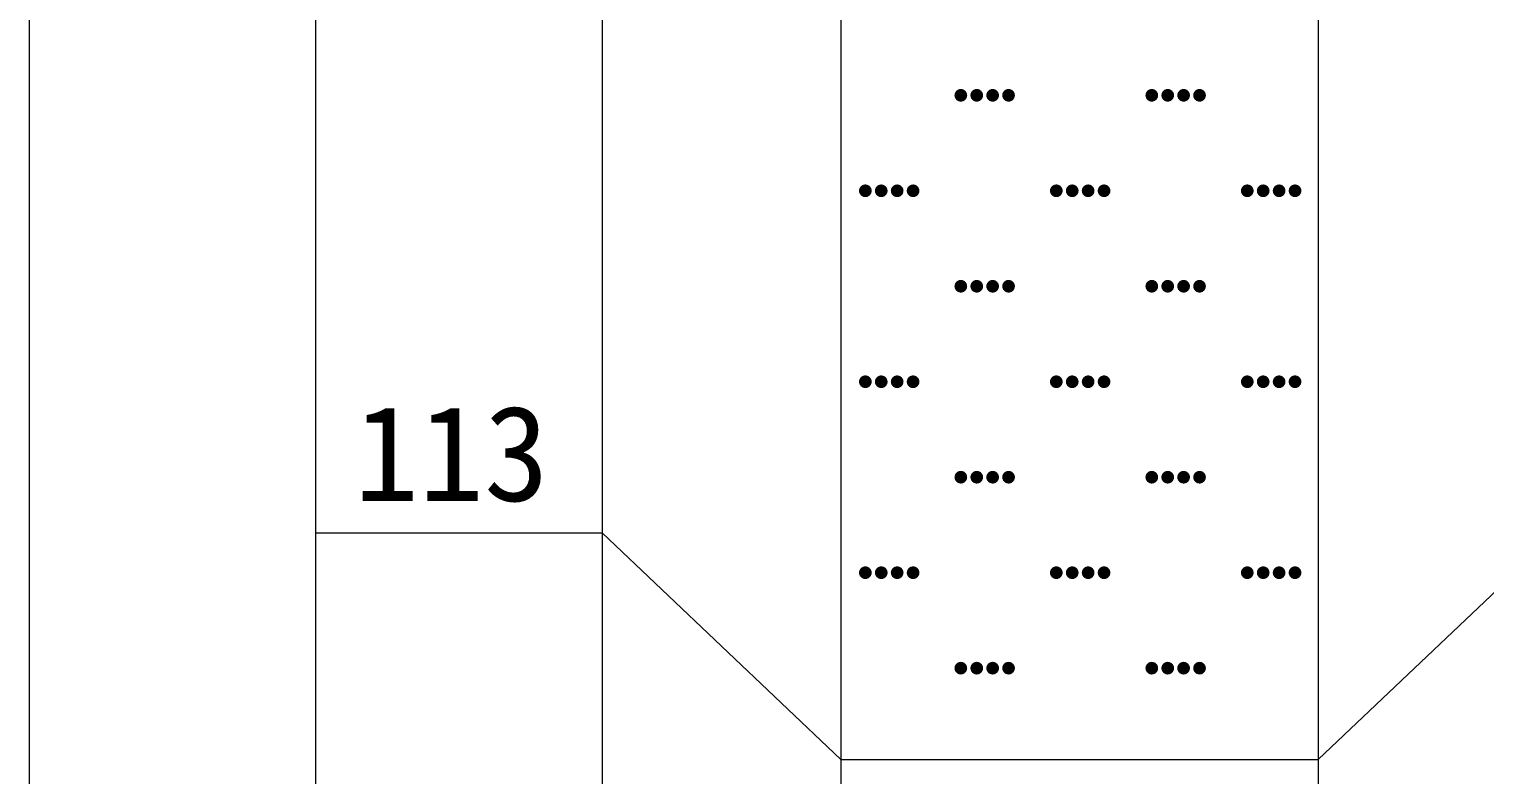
# Model space of a CAD drawing. Header units: inches. Extents: x -27 to 109, y -598 to 26.
# Drawn here: x 14.68 to 20.78, y -438.48 to -435.35 of the extents above; entities that cross this region are included whole.
import ezdxf

# ---------------------------------------------------------------- set-up
doc = ezdxf.new("R2010")
doc.units = ezdxf.units.IN
doc.header["$MEASUREMENT"] = 0
doc.layers.get('0').update_dxf_attribs({"lineweight": 0})
doc.styles.add('宋体', font='')
doc.styles.get('宋体').set_extended_font_data('宋体')

# ---------------------------------------------------------------- blocks, each defined once
blk = doc.blocks.new('lr_block_95')
at = {"true_color": 0x000000}
for points in [[(18.6105, -435.6376), (18.6114, -435.6307), (18.6105, -435.6238), (18.6078, -435.6173), (18.6035, -435.6119), (18.5981, -435.6076), (18.5917, -435.605), (18.5847, -435.604), (18.5778, -435.605), (18.5714, -435.6076), (18.5659, -435.6119), (18.5617, -435.6173), (18.559, -435.6238), (18.5581, -435.6307), (18.559, -435.6376), (18.5617, -435.644), (18.5659, -435.6495), (18.5714, -435.6538), (18.5778, -435.6564), (18.5847, -435.6574), (18.5917, -435.6564), (18.5981, -435.6538), (18.6035, -435.6495), (18.6078, -435.644)], [(18.6771, -435.6376), (18.6781, -435.6307), (18.6771, -435.6238), (18.6745, -435.6173), (18.6702, -435.6119), (18.6647, -435.6076), (18.6583, -435.605), (18.6514, -435.604), (18.6445, -435.605), (18.6381, -435.6076), (18.6326, -435.6119), (18.6283, -435.6173), (18.6257, -435.6238), (18.6247, -435.6307), (18.6257, -435.6376), (18.6283, -435.644), (18.6326, -435.6495), (18.6381, -435.6538), (18.6445, -435.6564), (18.6514, -435.6574), (18.6583, -435.6564), (18.6647, -435.6538), (18.6702, -435.6495), (18.6745, -435.644)], [(18.7438, -435.6376), (18.7447, -435.6307), (18.7438, -435.6238), (18.7411, -435.6173), (18.7369, -435.6119), (18.7314, -435.6076), (18.725, -435.605), (18.7181, -435.604), (18.7111, -435.605), (18.7047, -435.6076), (18.6993, -435.6119), (18.695, -435.6173), (18.6923, -435.6238), (18.6914, -435.6307), (18.6923, -435.6376), (18.695, -435.644), (18.6993, -435.6495), (18.7047, -435.6538), (18.7111, -435.6564), (18.7181, -435.6574), (18.725, -435.6564), (18.7314, -435.6538), (18.7369, -435.6495), (18.7411, -435.644)], [(18.8105, -435.6376), (18.8114, -435.6307), (18.8105, -435.6238), (18.8078, -435.6173), (18.8035, -435.6119), (18.7981, -435.6076), (18.7917, -435.605), (18.7847, -435.604), (18.7778, -435.605), (18.7714, -435.6076), (18.7659, -435.6119), (18.7617, -435.6173), (18.759, -435.6238), (18.7581, -435.6307), (18.759, -435.6376), (18.7617, -435.644), (18.7659, -435.6495), (18.7714, -435.6538), (18.7778, -435.6564), (18.7847, -435.6574), (18.7917, -435.6564), (18.7981, -435.6538), (18.8035, -435.6495), (18.8078, -435.644)], [(19.4105, -435.6376), (19.4114, -435.6307), (19.4105, -435.6238), (19.4078, -435.6173), (19.4035, -435.6119), (19.3981, -435.6076), (19.3917, -435.605), (19.3847, -435.604), (19.3778, -435.605), (19.3714, -435.6076), (19.3659, -435.6119), (19.3617, -435.6173), (19.359, -435.6238), (19.3581, -435.6307), (19.359, -435.6376), (19.3617, -435.644), (19.3659, -435.6495), (19.3714, -435.6538), (19.3778, -435.6564), (19.3847, -435.6574), (19.3917, -435.6564), (19.3981, -435.6538), (19.4035, -435.6495), (19.4078, -435.644)], [(19.4771, -435.6376), (19.4781, -435.6307), (19.4771, -435.6238), (19.4745, -435.6173), (19.4702, -435.6119), (19.4647, -435.6076), (19.4583, -435.605), (19.4514, -435.604), (19.4445, -435.605), (19.4381, -435.6076), (19.4326, -435.6119), (19.4283, -435.6173), (19.4257, -435.6238), (19.4247, -435.6307), (19.4257, -435.6376), (19.4283, -435.644), (19.4326, -435.6495), (19.4381, -435.6538), (19.4445, -435.6564), (19.4514, -435.6574), (19.4583, -435.6564), (19.4647, -435.6538), (19.4702, -435.6495), (19.4745, -435.644)], [(19.5438, -435.6376), (19.5447, -435.6307), (19.5438, -435.6238), (19.5411, -435.6173), (19.5369, -435.6119), (19.5314, -435.6076), (19.525, -435.605), (19.5181, -435.604), (19.5111, -435.605), (19.5047, -435.6076), (19.4993, -435.6119), (19.495, -435.6173), (19.4923, -435.6238), (19.4914, -435.6307), (19.4923, -435.6376), (19.495, -435.644), (19.4993, -435.6495), (19.5047, -435.6538), (19.5111, -435.6564), (19.5181, -435.6574), (19.525, -435.6564), (19.5314, -435.6538), (19.5369, -435.6495), (19.5411, -435.644)], [(19.6105, -435.6376), (19.6114, -435.6307), (19.6105, -435.6238), (19.6078, -435.6173), (19.6035, -435.6119), (19.5981, -435.6076), (19.5917, -435.605), (19.5847, -435.604), (19.5778, -435.605), (19.5714, -435.6076), (19.5659, -435.6119), (19.5617, -435.6173), (19.559, -435.6238), (19.5581, -435.6307), (19.559, -435.6376), (19.5617, -435.644), (19.5659, -435.6495), (19.5714, -435.6538), (19.5778, -435.6564), (19.5847, -435.6574), (19.5917, -435.6564), (19.5981, -435.6538), (19.6035, -435.6495), (19.6078, -435.644)], [(18.2105, -436.0376), (18.2114, -436.0307), (18.2105, -436.0238), (18.2078, -436.0174), (18.2035, -436.0119), (18.1981, -436.0076), (18.1917, -436.005), (18.1847, -436.004), (18.1778, -436.005), (18.1714, -436.0076), (18.1659, -436.0119), (18.1617, -436.0174), (18.159, -436.0238), (18.1581, -436.0307), (18.159, -436.0376), (18.1617, -436.044), (18.1659, -436.0495), (18.1714, -436.0538), (18.1778, -436.0564), (18.1847, -436.0573), (18.1917, -436.0564), (18.1981, -436.0538), (18.2035, -436.0495), (18.2078, -436.044)], [(18.2771, -436.0376), (18.2781, -436.0307), (18.2771, -436.0238), (18.2745, -436.0174), (18.2702, -436.0119), (18.2647, -436.0076), (18.2583, -436.005), (18.2514, -436.004), (18.2445, -436.005), (18.2381, -436.0076), (18.2326, -436.0119), (18.2283, -436.0174), (18.2257, -436.0238), (18.2247, -436.0307), (18.2257, -436.0376), (18.2283, -436.044), (18.2326, -436.0495), (18.2381, -436.0538), (18.2445, -436.0564), (18.2514, -436.0573), (18.2583, -436.0564), (18.2647, -436.0538), (18.2702, -436.0495), (18.2745, -436.044)], [(18.3438, -436.0376), (18.3447, -436.0307), (18.3438, -436.0238), (18.3411, -436.0174), (18.3369, -436.0119), (18.3314, -436.0076), (18.325, -436.005), (18.3181, -436.004), (18.3111, -436.005), (18.3047, -436.0076), (18.2993, -436.0119), (18.295, -436.0174), (18.2923, -436.0238), (18.2914, -436.0307), (18.2923, -436.0376), (18.295, -436.044), (18.2993, -436.0495), (18.3047, -436.0538), (18.3111, -436.0564), (18.3181, -436.0573), (18.325, -436.0564), (18.3314, -436.0538), (18.3369, -436.0495), (18.3411, -436.044)], [(18.4105, -436.0376), (18.4114, -436.0307), (18.4105, -436.0238), (18.4078, -436.0174), (18.4035, -436.0119), (18.3981, -436.0076), (18.3917, -436.005), (18.3847, -436.004), (18.3778, -436.005), (18.3714, -436.0076), (18.3659, -436.0119), (18.3617, -436.0174), (18.359, -436.0238), (18.3581, -436.0307), (18.359, -436.0376), (18.3617, -436.044), (18.3659, -436.0495), (18.3714, -436.0538), (18.3778, -436.0564), (18.3847, -436.0573), (18.3917, -436.0564), (18.3981, -436.0538), (18.4035, -436.0495), (18.4078, -436.044)], [(19.0105, -436.0376), (19.0114, -436.0307), (19.0105, -436.0238), (19.0078, -436.0174), (19.0035, -436.0119), (18.9981, -436.0076), (18.9917, -436.005), (18.9847, -436.004), (18.9778, -436.005), (18.9714, -436.0076), (18.9659, -436.0119), (18.9617, -436.0174), (18.959, -436.0238), (18.9581, -436.0307), (18.959, -436.0376), (18.9617, -436.044), (18.9659, -436.0495), (18.9714, -436.0538), (18.9778, -436.0564), (18.9847, -436.0573), (18.9917, -436.0564), (18.9981, -436.0538), (19.0035, -436.0495), (19.0078, -436.044)], [(19.0771, -436.0376), (19.0781, -436.0307), (19.0771, -436.0238), (19.0745, -436.0174), (19.0702, -436.0119), (19.0647, -436.0076), (19.0583, -436.005), (19.0514, -436.004), (19.0445, -436.005), (19.0381, -436.0076), (19.0326, -436.0119), (19.0283, -436.0174), (19.0257, -436.0238), (19.0247, -436.0307), (19.0257, -436.0376), (19.0283, -436.044), (19.0326, -436.0495), (19.0381, -436.0538), (19.0445, -436.0564), (19.0514, -436.0573), (19.0583, -436.0564), (19.0647, -436.0538), (19.0702, -436.0495), (19.0745, -436.044)], [(19.1438, -436.0376), (19.1447, -436.0307), (19.1438, -436.0238), (19.1411, -436.0174), (19.1369, -436.0119), (19.1314, -436.0076), (19.125, -436.005), (19.1181, -436.004), (19.1111, -436.005), (19.1047, -436.0076), (19.0993, -436.0119), (19.095, -436.0174), (19.0923, -436.0238), (19.0914, -436.0307), (19.0923, -436.0376), (19.095, -436.044), (19.0993, -436.0495), (19.1047, -436.0538), (19.1111, -436.0564), (19.1181, -436.0573), (19.125, -436.0564), (19.1314, -436.0538), (19.1369, -436.0495), (19.1411, -436.044)], [(19.2105, -436.0376), (19.2114, -436.0307), (19.2105, -436.0238), (19.2078, -436.0174), (19.2035, -436.0119), (19.1981, -436.0076), (19.1917, -436.005), (19.1847, -436.004), (19.1778, -436.005), (19.1714, -436.0076), (19.1659, -436.0119), (19.1617, -436.0174), (19.159, -436.0238), (19.1581, -436.0307), (19.159, -436.0376), (19.1617, -436.044), (19.1659, -436.0495), (19.1714, -436.0538), (19.1778, -436.0564), (19.1847, -436.0573), (19.1917, -436.0564), (19.1981, -436.0538), (19.2035, -436.0495), (19.2078, -436.044)], [(19.8105, -436.0376), (19.8114, -436.0307), (19.8105, -436.0238), (19.8078, -436.0174), (19.8035, -436.0119), (19.7981, -436.0076), (19.7917, -436.005), (19.7847, -436.004), (19.7778, -436.005), (19.7714, -436.0076), (19.7659, -436.0119), (19.7617, -436.0174), (19.759, -436.0238), (19.7581, -436.0307), (19.759, -436.0376), (19.7617, -436.044), (19.7659, -436.0495), (19.7714, -436.0538), (19.7778, -436.0564), (19.7847, -436.0573), (19.7917, -436.0564), (19.7981, -436.0538), (19.8035, -436.0495), (19.8078, -436.044)], [(19.8771, -436.0376), (19.8781, -436.0307), (19.8771, -436.0238), (19.8745, -436.0174), (19.8702, -436.0119), (19.8647, -436.0076), (19.8583, -436.005), (19.8514, -436.004), (19.8445, -436.005), (19.8381, -436.0076), (19.8326, -436.0119), (19.8283, -436.0174), (19.8257, -436.0238), (19.8247, -436.0307), (19.8257, -436.0376), (19.8283, -436.044), (19.8326, -436.0495), (19.8381, -436.0538), (19.8445, -436.0564), (19.8514, -436.0573), (19.8583, -436.0564), (19.8647, -436.0538), (19.8702, -436.0495), (19.8745, -436.044)], [(19.9438, -436.0376), (19.9447, -436.0307), (19.9438, -436.0238), (19.9411, -436.0174), (19.9369, -436.0119), (19.9314, -436.0076), (19.925, -436.005), (19.9181, -436.004), (19.9111, -436.005), (19.9047, -436.0076), (19.8993, -436.0119), (19.895, -436.0174), (19.8923, -436.0238), (19.8914, -436.0307), (19.8923, -436.0376), (19.895, -436.044), (19.8993, -436.0495), (19.9047, -436.0538), (19.9111, -436.0564), (19.9181, -436.0573), (19.925, -436.0564), (19.9314, -436.0538), (19.9369, -436.0495), (19.9411, -436.044)], [(20.0105, -436.0376), (20.0114, -436.0307), (20.0105, -436.0238), (20.0078, -436.0174), (20.0035, -436.0119), (19.9981, -436.0076), (19.9917, -436.005), (19.9847, -436.004), (19.9778, -436.005), (19.9714, -436.0076), (19.9659, -436.0119), (19.9617, -436.0174), (19.959, -436.0238), (19.9581, -436.0307), (19.959, -436.0376), (19.9617, -436.044), (19.9659, -436.0495), (19.9714, -436.0538), (19.9778, -436.0564), (19.9847, -436.0573), (19.9917, -436.0564), (19.9981, -436.0538), (20.0035, -436.0495), (20.0078, -436.044)], [(18.6105, -436.4376), (18.6114, -436.4307), (18.6105, -436.4238), (18.6078, -436.4174), (18.6035, -436.4119), (18.5981, -436.4076), (18.5917, -436.405), (18.5847, -436.404), (18.5778, -436.405), (18.5714, -436.4076), (18.5659, -436.4119), (18.5617, -436.4174), (18.559, -436.4238), (18.5581, -436.4307), (18.559, -436.4376), (18.5617, -436.444), (18.5659, -436.4495), (18.5714, -436.4538), (18.5778, -436.4564), (18.5847, -436.4574), (18.5917, -436.4564), (18.5981, -436.4538), (18.6035, -436.4495), (18.6078, -436.444)], [(18.6771, -436.4376), (18.6781, -436.4307), (18.6771, -436.4238), (18.6745, -436.4174), (18.6702, -436.4119), (18.6647, -436.4076), (18.6583, -436.405), (18.6514, -436.404), (18.6445, -436.405), (18.6381, -436.4076), (18.6326, -436.4119), (18.6283, -436.4174), (18.6257, -436.4238), (18.6247, -436.4307), (18.6257, -436.4376), (18.6283, -436.444), (18.6326, -436.4495), (18.6381, -436.4538), (18.6445, -436.4564), (18.6514, -436.4574), (18.6583, -436.4564), (18.6647, -436.4538), (18.6702, -436.4495), (18.6745, -436.444)], [(18.7438, -436.4376), (18.7447, -436.4307), (18.7438, -436.4238), (18.7411, -436.4174), (18.7369, -436.4119), (18.7314, -436.4076), (18.725, -436.405), (18.7181, -436.404), (18.7111, -436.405), (18.7047, -436.4076), (18.6993, -436.4119), (18.695, -436.4174), (18.6923, -436.4238), (18.6914, -436.4307), (18.6923, -436.4376), (18.695, -436.444), (18.6993, -436.4495), (18.7047, -436.4538), (18.7111, -436.4564), (18.7181, -436.4574), (18.725, -436.4564), (18.7314, -436.4538), (18.7369, -436.4495), (18.7411, -436.444)], [(18.8105, -436.4376), (18.8114, -436.4307), (18.8105, -436.4238), (18.8078, -436.4174), (18.8035, -436.4119), (18.7981, -436.4076), (18.7917, -436.405), (18.7847, -436.404), (18.7778, -436.405), (18.7714, -436.4076), (18.7659, -436.4119), (18.7617, -436.4174), (18.759, -436.4238), (18.7581, -436.4307), (18.759, -436.4376), (18.7617, -436.444), (18.7659, -436.4495), (18.7714, -436.4538), (18.7778, -436.4564), (18.7847, -436.4574), (18.7917, -436.4564), (18.7981, -436.4538), (18.8035, -436.4495), (18.8078, -436.444)], [(19.4105, -436.4376), (19.4114, -436.4307), (19.4105, -436.4238), (19.4078, -436.4174), (19.4035, -436.4119), (19.3981, -436.4076), (19.3917, -436.405), (19.3847, -436.404), (19.3778, -436.405), (19.3714, -436.4076), (19.3659, -436.4119), (19.3617, -436.4174), (19.359, -436.4238), (19.3581, -436.4307), (19.359, -436.4376), (19.3617, -436.444), (19.3659, -436.4495), (19.3714, -436.4538), (19.3778, -436.4564), (19.3847, -436.4574), (19.3917, -436.4564), (19.3981, -436.4538), (19.4035, -436.4495), (19.4078, -436.444)], [(19.4771, -436.4376), (19.4781, -436.4307), (19.4771, -436.4238), (19.4745, -436.4174), (19.4702, -436.4119), (19.4647, -436.4076), (19.4583, -436.405), (19.4514, -436.404), (19.4445, -436.405), (19.4381, -436.4076), (19.4326, -436.4119), (19.4283, -436.4174), (19.4257, -436.4238), (19.4247, -436.4307), (19.4257, -436.4376), (19.4283, -436.444), (19.4326, -436.4495), (19.4381, -436.4538), (19.4445, -436.4564), (19.4514, -436.4574), (19.4583, -436.4564), (19.4647, -436.4538), (19.4702, -436.4495), (19.4745, -436.444)], [(19.5438, -436.4376), (19.5447, -436.4307), (19.5438, -436.4238), (19.5411, -436.4174), (19.5369, -436.4119), (19.5314, -436.4076), (19.525, -436.405), (19.5181, -436.404), (19.5111, -436.405), (19.5047, -436.4076), (19.4993, -436.4119), (19.495, -436.4174), (19.4923, -436.4238), (19.4914, -436.4307), (19.4923, -436.4376), (19.495, -436.444), (19.4993, -436.4495), (19.5047, -436.4538), (19.5111, -436.4564), (19.5181, -436.4574), (19.525, -436.4564), (19.5314, -436.4538), (19.5369, -436.4495), (19.5411, -436.444)], [(19.6105, -436.4376), (19.6114, -436.4307), (19.6105, -436.4238), (19.6078, -436.4174), (19.6035, -436.4119), (19.5981, -436.4076), (19.5917, -436.405), (19.5847, -436.404), (19.5778, -436.405), (19.5714, -436.4076), (19.5659, -436.4119), (19.5617, -436.4174), (19.559, -436.4238), (19.5581, -436.4307), (19.559, -436.4376), (19.5617, -436.444), (19.5659, -436.4495), (19.5714, -436.4538), (19.5778, -436.4564), (19.5847, -436.4574), (19.5917, -436.4564), (19.5981, -436.4538), (19.6035, -436.4495), (19.6078, -436.444)], [(18.2105, -436.8376), (18.2114, -436.8307), (18.2105, -436.8238), (18.2078, -436.8174), (18.2035, -436.8119), (18.1981, -436.8076), (18.1917, -436.805), (18.1847, -436.804), (18.1778, -436.805), (18.1714, -436.8076), (18.1659, -436.8119), (18.1617, -436.8174), (18.159, -436.8238), (18.1581, -436.8307), (18.159, -436.8376), (18.1617, -436.844), (18.1659, -436.8495), (18.1714, -436.8538), (18.1778, -436.8564), (18.1847, -436.8574), (18.1917, -436.8564), (18.1981, -436.8538), (18.2035, -436.8495), (18.2078, -436.844)], [(18.2771, -436.8376), (18.2781, -436.8307), (18.2771, -436.8238), (18.2745, -436.8174), (18.2702, -436.8119), (18.2647, -436.8076), (18.2583, -436.805), (18.2514, -436.804), (18.2445, -436.805), (18.2381, -436.8076), (18.2326, -436.8119), (18.2283, -436.8174), (18.2257, -436.8238), (18.2247, -436.8307), (18.2257, -436.8376), (18.2283, -436.844), (18.2326, -436.8495), (18.2381, -436.8538), (18.2445, -436.8564), (18.2514, -436.8574), (18.2583, -436.8564), (18.2647, -436.8538), (18.2702, -436.8495), (18.2745, -436.844)], [(18.3438, -436.8376), (18.3447, -436.8307), (18.3438, -436.8238), (18.3411, -436.8174), (18.3369, -436.8119), (18.3314, -436.8076), (18.325, -436.805), (18.3181, -436.804), (18.3111, -436.805), (18.3047, -436.8076), (18.2993, -436.8119), (18.295, -436.8174), (18.2923, -436.8238), (18.2914, -436.8307), (18.2923, -436.8376), (18.295, -436.844), (18.2993, -436.8495), (18.3047, -436.8538), (18.3111, -436.8564), (18.3181, -436.8574), (18.325, -436.8564), (18.3314, -436.8538), (18.3369, -436.8495), (18.3411, -436.844)], [(18.4105, -436.8376), (18.4114, -436.8307), (18.4105, -436.8238), (18.4078, -436.8174), (18.4035, -436.8119), (18.3981, -436.8076), (18.3917, -436.805), (18.3847, -436.804), (18.3778, -436.805), (18.3714, -436.8076), (18.3659, -436.8119), (18.3617, -436.8174), (18.359, -436.8238), (18.3581, -436.8307), (18.359, -436.8376), (18.3617, -436.844), (18.3659, -436.8495), (18.3714, -436.8538), (18.3778, -436.8564), (18.3847, -436.8574), (18.3917, -436.8564), (18.3981, -436.8538), (18.4035, -436.8495), (18.4078, -436.844)], [(19.0105, -436.8376), (19.0114, -436.8307), (19.0105, -436.8238), (19.0078, -436.8174), (19.0035, -436.8119), (18.9981, -436.8076), (18.9917, -436.805), (18.9847, -436.804), (18.9778, -436.805), (18.9714, -436.8076), (18.9659, -436.8119), (18.9617, -436.8174), (18.959, -436.8238), (18.9581, -436.8307), (18.959, -436.8376), (18.9617, -436.844), (18.9659, -436.8495), (18.9714, -436.8538), (18.9778, -436.8564), (18.9847, -436.8574), (18.9917, -436.8564), (18.9981, -436.8538), (19.0035, -436.8495), (19.0078, -436.844)], [(19.0771, -436.8376), (19.0781, -436.8307), (19.0771, -436.8238), (19.0745, -436.8174), (19.0702, -436.8119), (19.0647, -436.8076), (19.0583, -436.805), (19.0514, -436.804), (19.0445, -436.805), (19.0381, -436.8076), (19.0326, -436.8119), (19.0283, -436.8174), (19.0257, -436.8238), (19.0247, -436.8307), (19.0257, -436.8376), (19.0283, -436.844), (19.0326, -436.8495), (19.0381, -436.8538), (19.0445, -436.8564), (19.0514, -436.8574), (19.0583, -436.8564), (19.0647, -436.8538), (19.0702, -436.8495), (19.0745, -436.844)], [(19.1438, -436.8376), (19.1447, -436.8307), (19.1438, -436.8238), (19.1411, -436.8174), (19.1369, -436.8119), (19.1314, -436.8076), (19.125, -436.805), (19.1181, -436.804), (19.1111, -436.805), (19.1047, -436.8076), (19.0993, -436.8119), (19.095, -436.8174), (19.0923, -436.8238), (19.0914, -436.8307), (19.0923, -436.8376), (19.095, -436.844), (19.0993, -436.8495), (19.1047, -436.8538), (19.1111, -436.8564), (19.1181, -436.8574), (19.125, -436.8564), (19.1314, -436.8538), (19.1369, -436.8495), (19.1411, -436.844)], [(19.2105, -436.8376), (19.2114, -436.8307), (19.2105, -436.8238), (19.2078, -436.8174), (19.2035, -436.8119), (19.1981, -436.8076), (19.1917, -436.805), (19.1847, -436.804), (19.1778, -436.805), (19.1714, -436.8076), (19.1659, -436.8119), (19.1617, -436.8174), (19.159, -436.8238), (19.1581, -436.8307), (19.159, -436.8376), (19.1617, -436.844), (19.1659, -436.8495), (19.1714, -436.8538), (19.1778, -436.8564), (19.1847, -436.8574), (19.1917, -436.8564), (19.1981, -436.8538), (19.2035, -436.8495), (19.2078, -436.844)], [(19.8105, -436.8376), (19.8114, -436.8307), (19.8105, -436.8238), (19.8078, -436.8174), (19.8035, -436.8119), (19.7981, -436.8076), (19.7917, -436.805), (19.7847, -436.804), (19.7778, -436.805), (19.7714, -436.8076), (19.7659, -436.8119), (19.7617, -436.8174), (19.759, -436.8238), (19.7581, -436.8307), (19.759, -436.8376), (19.7617, -436.844), (19.7659, -436.8495), (19.7714, -436.8538), (19.7778, -436.8564), (19.7847, -436.8574), (19.7917, -436.8564), (19.7981, -436.8538), (19.8035, -436.8495), (19.8078, -436.844)], [(19.8771, -436.8376), (19.8781, -436.8307), (19.8771, -436.8238), (19.8745, -436.8174), (19.8702, -436.8119), (19.8647, -436.8076), (19.8583, -436.805), (19.8514, -436.804), (19.8445, -436.805), (19.8381, -436.8076), (19.8326, -436.8119), (19.8283, -436.8174), (19.8257, -436.8238), (19.8247, -436.8307), (19.8257, -436.8376), (19.8283, -436.844), (19.8326, -436.8495), (19.8381, -436.8538), (19.8445, -436.8564), (19.8514, -436.8574), (19.8583, -436.8564), (19.8647, -436.8538), (19.8702, -436.8495), (19.8745, -436.844)], [(19.9438, -436.8376), (19.9447, -436.8307), (19.9438, -436.8238), (19.9411, -436.8174), (19.9369, -436.8119), (19.9314, -436.8076), (19.925, -436.805), (19.9181, -436.804), (19.9111, -436.805), (19.9047, -436.8076), (19.8993, -436.8119), (19.895, -436.8174), (19.8923, -436.8238), (19.8914, -436.8307), (19.8923, -436.8376), (19.895, -436.844), (19.8993, -436.8495), (19.9047, -436.8538), (19.9111, -436.8564), (19.9181, -436.8574), (19.925, -436.8564), (19.9314, -436.8538), (19.9369, -436.8495), (19.9411, -436.844)], [(20.0105, -436.8376), (20.0114, -436.8307), (20.0105, -436.8238), (20.0078, -436.8174), (20.0035, -436.8119), (19.9981, -436.8076), (19.9917, -436.805), (19.9847, -436.804), (19.9778, -436.805), (19.9714, -436.8076), (19.9659, -436.8119), (19.9617, -436.8174), (19.959, -436.8238), (19.9581, -436.8307), (19.959, -436.8376), (19.9617, -436.844), (19.9659, -436.8495), (19.9714, -436.8538), (19.9778, -436.8564), (19.9847, -436.8574), (19.9917, -436.8564), (19.9981, -436.8538), (20.0035, -436.8495), (20.0078, -436.844)], [(18.6105, -437.2376), (18.6114, -437.2307), (18.6105, -437.2238), (18.6078, -437.2174), (18.6035, -437.2119), (18.5981, -437.2076), (18.5917, -437.205), (18.5847, -437.204), (18.5778, -437.205), (18.5714, -437.2076), (18.5659, -437.2119), (18.5617, -437.2174), (18.559, -437.2238), (18.5581, -437.2307), (18.559, -437.2376), (18.5617, -437.244), (18.5659, -437.2495), (18.5714, -437.2538), (18.5778, -437.2564), (18.5847, -437.2574), (18.5917, -437.2564), (18.5981, -437.2538), (18.6035, -437.2495), (18.6078, -437.244)], [(18.6771, -437.2376), (18.6781, -437.2307), (18.6771, -437.2238), (18.6745, -437.2174), (18.6702, -437.2119), (18.6647, -437.2076), (18.6583, -437.205), (18.6514, -437.204), (18.6445, -437.205), (18.6381, -437.2076), (18.6326, -437.2119), (18.6283, -437.2174), (18.6257, -437.2238), (18.6247, -437.2307), (18.6257, -437.2376), (18.6283, -437.244), (18.6326, -437.2495), (18.6381, -437.2538), (18.6445, -437.2564), (18.6514, -437.2574), (18.6583, -437.2564), (18.6647, -437.2538), (18.6702, -437.2495), (18.6745, -437.244)], [(18.7438, -437.2376), (18.7447, -437.2307), (18.7438, -437.2238), (18.7411, -437.2174), (18.7369, -437.2119), (18.7314, -437.2076), (18.725, -437.205), (18.7181, -437.204), (18.7111, -437.205), (18.7047, -437.2076), (18.6993, -437.2119), (18.695, -437.2174), (18.6923, -437.2238), (18.6914, -437.2307), (18.6923, -437.2376), (18.695, -437.244), (18.6993, -437.2495), (18.7047, -437.2538), (18.7111, -437.2564), (18.7181, -437.2574), (18.725, -437.2564), (18.7314, -437.2538), (18.7369, -437.2495), (18.7411, -437.244)], [(18.8105, -437.2376), (18.8114, -437.2307), (18.8105, -437.2238), (18.8078, -437.2174), (18.8035, -437.2119), (18.7981, -437.2076), (18.7917, -437.205), (18.7847, -437.204), (18.7778, -437.205), (18.7714, -437.2076), (18.7659, -437.2119), (18.7617, -437.2174), (18.759, -437.2238), (18.7581, -437.2307), (18.759, -437.2376), (18.7617, -437.244), (18.7659, -437.2495), (18.7714, -437.2538), (18.7778, -437.2564), (18.7847, -437.2574), (18.7917, -437.2564), (18.7981, -437.2538), (18.8035, -437.2495), (18.8078, -437.244)], [(19.4105, -437.2376), (19.4114, -437.2307), (19.4105, -437.2238), (19.4078, -437.2174), (19.4035, -437.2119), (19.3981, -437.2076), (19.3917, -437.205), (19.3847, -437.204), (19.3778, -437.205), (19.3714, -437.2076), (19.3659, -437.2119), (19.3617, -437.2174), (19.359, -437.2238), (19.3581, -437.2307), (19.359, -437.2376), (19.3617, -437.244), (19.3659, -437.2495), (19.3714, -437.2538), (19.3778, -437.2564), (19.3847, -437.2574), (19.3917, -437.2564), (19.3981, -437.2538), (19.4035, -437.2495), (19.4078, -437.244)], [(19.4771, -437.2376), (19.4781, -437.2307), (19.4771, -437.2238), (19.4745, -437.2174), (19.4702, -437.2119), (19.4647, -437.2076), (19.4583, -437.205), (19.4514, -437.204), (19.4445, -437.205), (19.4381, -437.2076), (19.4326, -437.2119), (19.4283, -437.2174), (19.4257, -437.2238), (19.4247, -437.2307), (19.4257, -437.2376), (19.4283, -437.244), (19.4326, -437.2495), (19.4381, -437.2538), (19.4445, -437.2564), (19.4514, -437.2574), (19.4583, -437.2564), (19.4647, -437.2538), (19.4702, -437.2495), (19.4745, -437.244)], [(19.5438, -437.2376), (19.5447, -437.2307), (19.5438, -437.2238), (19.5411, -437.2174), (19.5369, -437.2119), (19.5314, -437.2076), (19.525, -437.205), (19.5181, -437.204), (19.5111, -437.205), (19.5047, -437.2076), (19.4993, -437.2119), (19.495, -437.2174), (19.4923, -437.2238), (19.4914, -437.2307), (19.4923, -437.2376), (19.495, -437.244), (19.4993, -437.2495), (19.5047, -437.2538), (19.5111, -437.2564), (19.5181, -437.2574), (19.525, -437.2564), (19.5314, -437.2538), (19.5369, -437.2495), (19.5411, -437.244)], [(19.6105, -437.2376), (19.6114, -437.2307), (19.6105, -437.2238), (19.6078, -437.2174), (19.6035, -437.2119), (19.5981, -437.2076), (19.5917, -437.205), (19.5847, -437.204), (19.5778, -437.205), (19.5714, -437.2076), (19.5659, -437.2119), (19.5617, -437.2174), (19.559, -437.2238), (19.5581, -437.2307), (19.559, -437.2376), (19.5617, -437.244), (19.5659, -437.2495), (19.5714, -437.2538), (19.5778, -437.2564), (19.5847, -437.2574), (19.5917, -437.2564), (19.5981, -437.2538), (19.6035, -437.2495), (19.6078, -437.244)], [(18.2105, -437.6376), (18.2114, -437.6307), (18.2105, -437.6238), (18.2078, -437.6174), (18.2035, -437.6119), (18.1981, -437.6076), (18.1917, -437.605), (18.1847, -437.604), (18.1778, -437.605), (18.1714, -437.6076), (18.1659, -437.6119), (18.1617, -437.6174), (18.159, -437.6238), (18.1581, -437.6307), (18.159, -437.6376), (18.1617, -437.644), (18.1659, -437.6495), (18.1714, -437.6538), (18.1778, -437.6564), (18.1847, -437.6574), (18.1917, -437.6564), (18.1981, -437.6538), (18.2035, -437.6495), (18.2078, -437.644)], [(18.2771, -437.6376), (18.2781, -437.6307), (18.2771, -437.6238), (18.2745, -437.6174), (18.2702, -437.6119), (18.2647, -437.6076), (18.2583, -437.605), (18.2514, -437.604), (18.2445, -437.605), (18.2381, -437.6076), (18.2326, -437.6119), (18.2283, -437.6174), (18.2257, -437.6238), (18.2247, -437.6307), (18.2257, -437.6376), (18.2283, -437.644), (18.2326, -437.6495), (18.2381, -437.6538), (18.2445, -437.6564), (18.2514, -437.6574), (18.2583, -437.6564), (18.2647, -437.6538), (18.2702, -437.6495), (18.2745, -437.644)], [(18.3438, -437.6376), (18.3447, -437.6307), (18.3438, -437.6238), (18.3411, -437.6174), (18.3369, -437.6119), (18.3314, -437.6076), (18.325, -437.605), (18.3181, -437.604), (18.3111, -437.605), (18.3047, -437.6076), (18.2993, -437.6119), (18.295, -437.6174), (18.2923, -437.6238), (18.2914, -437.6307), (18.2923, -437.6376), (18.295, -437.644), (18.2993, -437.6495), (18.3047, -437.6538), (18.3111, -437.6564), (18.3181, -437.6574), (18.325, -437.6564), (18.3314, -437.6538), (18.3369, -437.6495), (18.3411, -437.644)], [(18.4105, -437.6376), (18.4114, -437.6307), (18.4105, -437.6238), (18.4078, -437.6174), (18.4035, -437.6119), (18.3981, -437.6076), (18.3917, -437.605), (18.3847, -437.604), (18.3778, -437.605), (18.3714, -437.6076), (18.3659, -437.6119), (18.3617, -437.6174), (18.359, -437.6238), (18.3581, -437.6307), (18.359, -437.6376), (18.3617, -437.644), (18.3659, -437.6495), (18.3714, -437.6538), (18.3778, -437.6564), (18.3847, -437.6574), (18.3917, -437.6564), (18.3981, -437.6538), (18.4035, -437.6495), (18.4078, -437.644)], [(19.0105, -437.6376), (19.0114, -437.6307), (19.0105, -437.6238), (19.0078, -437.6174), (19.0035, -437.6119), (18.9981, -437.6076), (18.9917, -437.605), (18.9847, -437.604), (18.9778, -437.605), (18.9714, -437.6076), (18.9659, -437.6119), (18.9617, -437.6174), (18.959, -437.6238), (18.9581, -437.6307), (18.959, -437.6376), (18.9617, -437.644), (18.9659, -437.6495), (18.9714, -437.6538), (18.9778, -437.6564), (18.9847, -437.6574), (18.9917, -437.6564), (18.9981, -437.6538), (19.0035, -437.6495), (19.0078, -437.644)], [(19.0771, -437.6376), (19.0781, -437.6307), (19.0771, -437.6238), (19.0745, -437.6174), (19.0702, -437.6119), (19.0647, -437.6076), (19.0583, -437.605), (19.0514, -437.604), (19.0445, -437.605), (19.0381, -437.6076), (19.0326, -437.6119), (19.0283, -437.6174), (19.0257, -437.6238), (19.0247, -437.6307), (19.0257, -437.6376), (19.0283, -437.644), (19.0326, -437.6495), (19.0381, -437.6538), (19.0445, -437.6564), (19.0514, -437.6574), (19.0583, -437.6564), (19.0647, -437.6538), (19.0702, -437.6495), (19.0745, -437.644)], [(19.1438, -437.6376), (19.1447, -437.6307), (19.1438, -437.6238), (19.1411, -437.6174), (19.1369, -437.6119), (19.1314, -437.6076), (19.125, -437.605), (19.1181, -437.604), (19.1111, -437.605), (19.1047, -437.6076), (19.0993, -437.6119), (19.095, -437.6174), (19.0923, -437.6238), (19.0914, -437.6307), (19.0923, -437.6376), (19.095, -437.644), (19.0993, -437.6495), (19.1047, -437.6538), (19.1111, -437.6564), (19.1181, -437.6574), (19.125, -437.6564), (19.1314, -437.6538), (19.1369, -437.6495), (19.1411, -437.644)], [(19.2105, -437.6376), (19.2114, -437.6307), (19.2105, -437.6238), (19.2078, -437.6174), (19.2035, -437.6119), (19.1981, -437.6076), (19.1917, -437.605), (19.1847, -437.604), (19.1778, -437.605), (19.1714, -437.6076), (19.1659, -437.6119), (19.1617, -437.6174), (19.159, -437.6238), (19.1581, -437.6307), (19.159, -437.6376), (19.1617, -437.644), (19.1659, -437.6495), (19.1714, -437.6538), (19.1778, -437.6564), (19.1847, -437.6574), (19.1917, -437.6564), (19.1981, -437.6538), (19.2035, -437.6495), (19.2078, -437.644)], [(19.8105, -437.6376), (19.8114, -437.6307), (19.8105, -437.6238), (19.8078, -437.6174), (19.8035, -437.6119), (19.7981, -437.6076), (19.7917, -437.605), (19.7847, -437.604), (19.7778, -437.605), (19.7714, -437.6076), (19.7659, -437.6119), (19.7617, -437.6174), (19.759, -437.6238), (19.7581, -437.6307), (19.759, -437.6376), (19.7617, -437.644), (19.7659, -437.6495), (19.7714, -437.6538), (19.7778, -437.6564), (19.7847, -437.6574), (19.7917, -437.6564), (19.7981, -437.6538), (19.8035, -437.6495), (19.8078, -437.644)], [(19.8771, -437.6376), (19.8781, -437.6307), (19.8771, -437.6238), (19.8745, -437.6174), (19.8702, -437.6119), (19.8647, -437.6076), (19.8583, -437.605), (19.8514, -437.604), (19.8445, -437.605), (19.8381, -437.6076), (19.8326, -437.6119), (19.8283, -437.6174), (19.8257, -437.6238), (19.8247, -437.6307), (19.8257, -437.6376), (19.8283, -437.644), (19.8326, -437.6495), (19.8381, -437.6538), (19.8445, -437.6564), (19.8514, -437.6574), (19.8583, -437.6564), (19.8647, -437.6538), (19.8702, -437.6495), (19.8745, -437.644)], [(19.9438, -437.6376), (19.9447, -437.6307), (19.9438, -437.6238), (19.9411, -437.6174), (19.9369, -437.6119), (19.9314, -437.6076), (19.925, -437.605), (19.9181, -437.604), (19.9111, -437.605), (19.9047, -437.6076), (19.8993, -437.6119), (19.895, -437.6174), (19.8923, -437.6238), (19.8914, -437.6307), (19.8923, -437.6376), (19.895, -437.644), (19.8993, -437.6495), (19.9047, -437.6538), (19.9111, -437.6564), (19.9181, -437.6574), (19.925, -437.6564), (19.9314, -437.6538), (19.9369, -437.6495), (19.9411, -437.644)], [(20.0105, -437.6376), (20.0114, -437.6307), (20.0105, -437.6238), (20.0078, -437.6174), (20.0035, -437.6119), (19.9981, -437.6076), (19.9917, -437.605), (19.9847, -437.604), (19.9778, -437.605), (19.9714, -437.6076), (19.9659, -437.6119), (19.9617, -437.6174), (19.959, -437.6238), (19.9581, -437.6307), (19.959, -437.6376), (19.9617, -437.644), (19.9659, -437.6495), (19.9714, -437.6538), (19.9778, -437.6564), (19.9847, -437.6574), (19.9917, -437.6564), (19.9981, -437.6538), (20.0035, -437.6495), (20.0078, -437.644)], [(18.6105, -438.0376), (18.6114, -438.0307), (18.6105, -438.0238), (18.6078, -438.0174), (18.6035, -438.0119), (18.5981, -438.0076), (18.5917, -438.005), (18.5847, -438.004), (18.5778, -438.005), (18.5714, -438.0076), (18.5659, -438.0119), (18.5617, -438.0174), (18.559, -438.0238), (18.5581, -438.0307), (18.559, -438.0376), (18.5617, -438.044), (18.5659, -438.0495), (18.5714, -438.0538), (18.5778, -438.0564), (18.5847, -438.0574), (18.5917, -438.0564), (18.5981, -438.0538), (18.6035, -438.0495), (18.6078, -438.044)], [(18.6771, -438.0376), (18.6781, -438.0307), (18.6771, -438.0238), (18.6745, -438.0174), (18.6702, -438.0119), (18.6647, -438.0076), (18.6583, -438.005), (18.6514, -438.004), (18.6445, -438.005), (18.6381, -438.0076), (18.6326, -438.0119), (18.6283, -438.0174), (18.6257, -438.0238), (18.6247, -438.0307), (18.6257, -438.0376), (18.6283, -438.044), (18.6326, -438.0495), (18.6381, -438.0538), (18.6445, -438.0564), (18.6514, -438.0574), (18.6583, -438.0564), (18.6647, -438.0538), (18.6702, -438.0495), (18.6745, -438.044)], [(18.7438, -438.0376), (18.7447, -438.0307), (18.7438, -438.0238), (18.7411, -438.0174), (18.7369, -438.0119), (18.7314, -438.0076), (18.725, -438.005), (18.7181, -438.004), (18.7111, -438.005), (18.7047, -438.0076), (18.6993, -438.0119), (18.695, -438.0174), (18.6923, -438.0238), (18.6914, -438.0307), (18.6923, -438.0376), (18.695, -438.044), (18.6993, -438.0495), (18.7047, -438.0538), (18.7111, -438.0564), (18.7181, -438.0574), (18.725, -438.0564), (18.7314, -438.0538), (18.7369, -438.0495), (18.7411, -438.044)], [(18.8105, -438.0376), (18.8114, -438.0307), (18.8105, -438.0238), (18.8078, -438.0174), (18.8035, -438.0119), (18.7981, -438.0076), (18.7917, -438.005), (18.7847, -438.004), (18.7778, -438.005), (18.7714, -438.0076), (18.7659, -438.0119), (18.7617, -438.0174), (18.759, -438.0238), (18.7581, -438.0307), (18.759, -438.0376), (18.7617, -438.044), (18.7659, -438.0495), (18.7714, -438.0538), (18.7778, -438.0564), (18.7847, -438.0574), (18.7917, -438.0564), (18.7981, -438.0538), (18.8035, -438.0495), (18.8078, -438.044)], [(19.4105, -438.0376), (19.4114, -438.0307), (19.4105, -438.0238), (19.4078, -438.0174), (19.4035, -438.0119), (19.3981, -438.0076), (19.3917, -438.005), (19.3847, -438.004), (19.3778, -438.005), (19.3714, -438.0076), (19.3659, -438.0119), (19.3617, -438.0174), (19.359, -438.0238), (19.3581, -438.0307), (19.359, -438.0376), (19.3617, -438.044), (19.3659, -438.0495), (19.3714, -438.0538), (19.3778, -438.0564), (19.3847, -438.0574), (19.3917, -438.0564), (19.3981, -438.0538), (19.4035, -438.0495), (19.4078, -438.044)], [(19.4771, -438.0376), (19.4781, -438.0307), (19.4771, -438.0238), (19.4745, -438.0174), (19.4702, -438.0119), (19.4647, -438.0076), (19.4583, -438.005), (19.4514, -438.004), (19.4445, -438.005), (19.4381, -438.0076), (19.4326, -438.0119), (19.4283, -438.0174), (19.4257, -438.0238), (19.4247, -438.0307), (19.4257, -438.0376), (19.4283, -438.044), (19.4326, -438.0495), (19.4381, -438.0538), (19.4445, -438.0564), (19.4514, -438.0574), (19.4583, -438.0564), (19.4647, -438.0538), (19.4702, -438.0495), (19.4745, -438.044)], [(19.5438, -438.0376), (19.5447, -438.0307), (19.5438, -438.0238), (19.5411, -438.0174), (19.5369, -438.0119), (19.5314, -438.0076), (19.525, -438.005), (19.5181, -438.004), (19.5111, -438.005), (19.5047, -438.0076), (19.4993, -438.0119), (19.495, -438.0174), (19.4923, -438.0238), (19.4914, -438.0307), (19.4923, -438.0376), (19.495, -438.044), (19.4993, -438.0495), (19.5047, -438.0538), (19.5111, -438.0564), (19.5181, -438.0574), (19.525, -438.0564), (19.5314, -438.0538), (19.5369, -438.0495), (19.5411, -438.044)], [(19.6105, -438.0376), (19.6114, -438.0307), (19.6105, -438.0238), (19.6078, -438.0174), (19.6035, -438.0119), (19.5981, -438.0076), (19.5917, -438.005), (19.5847, -438.004), (19.5778, -438.005), (19.5714, -438.0076), (19.5659, -438.0119), (19.5617, -438.0174), (19.559, -438.0238), (19.5581, -438.0307), (19.559, -438.0376), (19.5617, -438.044), (19.5659, -438.0495), (19.5714, -438.0538), (19.5778, -438.0564), (19.5847, -438.0574), (19.5917, -438.0564), (19.5981, -438.0538), (19.6035, -438.0495), (19.6078, -438.044)]]:
    blk.add_hatch(color=18, dxfattribs=at).paths.add_polyline_path(points, flags=17)

msp = doc.modelspace()

# ---------------------------------------------------------------- linework, layer by layer
at = {"linetype": 'Continuous', "lineweight": 15}
for p, q in [((14.6817, 0.8962), (14.6817, -567.1838)), ((15.8817, 0.8962), (15.8817, -567.1838)), ((17.0817, 0.8962), (17.0817, -567.1838)), ((18.0817, -432.0537), (18.0817, -438.4138)), ((20.0817, -432.0537), (20.0817, -438.4138)), ((15.8817, -437.4638), (17.0817, -437.4638)), ((17.0817, -437.4638), (18.0817, -438.4138)), ((21.0817, -437.4638), (20.0817, -438.4138)), ((18.0817, -438.4138), (20.0817, -438.4138)), ((18.0817, -438.4138), (18.0817, -439.8138)), ((20.0817, -438.4138), (20.0817, -439.8138))]:
    msp.add_line(p, q, dxfattribs=at)

# ---------------------------------------------------------------- block references
at = {"color": 7}
msp.add_blockref('lr_block_95', (0, 0), dxfattribs=at)

# ---------------------------------------------------------------- texts
at = {"style": '宋体'}
msp.add_text('113', height=0.4, dxfattribs=at).set_placement((16.0429, -437.3304))

doc.saveas('drawing.dxf')
